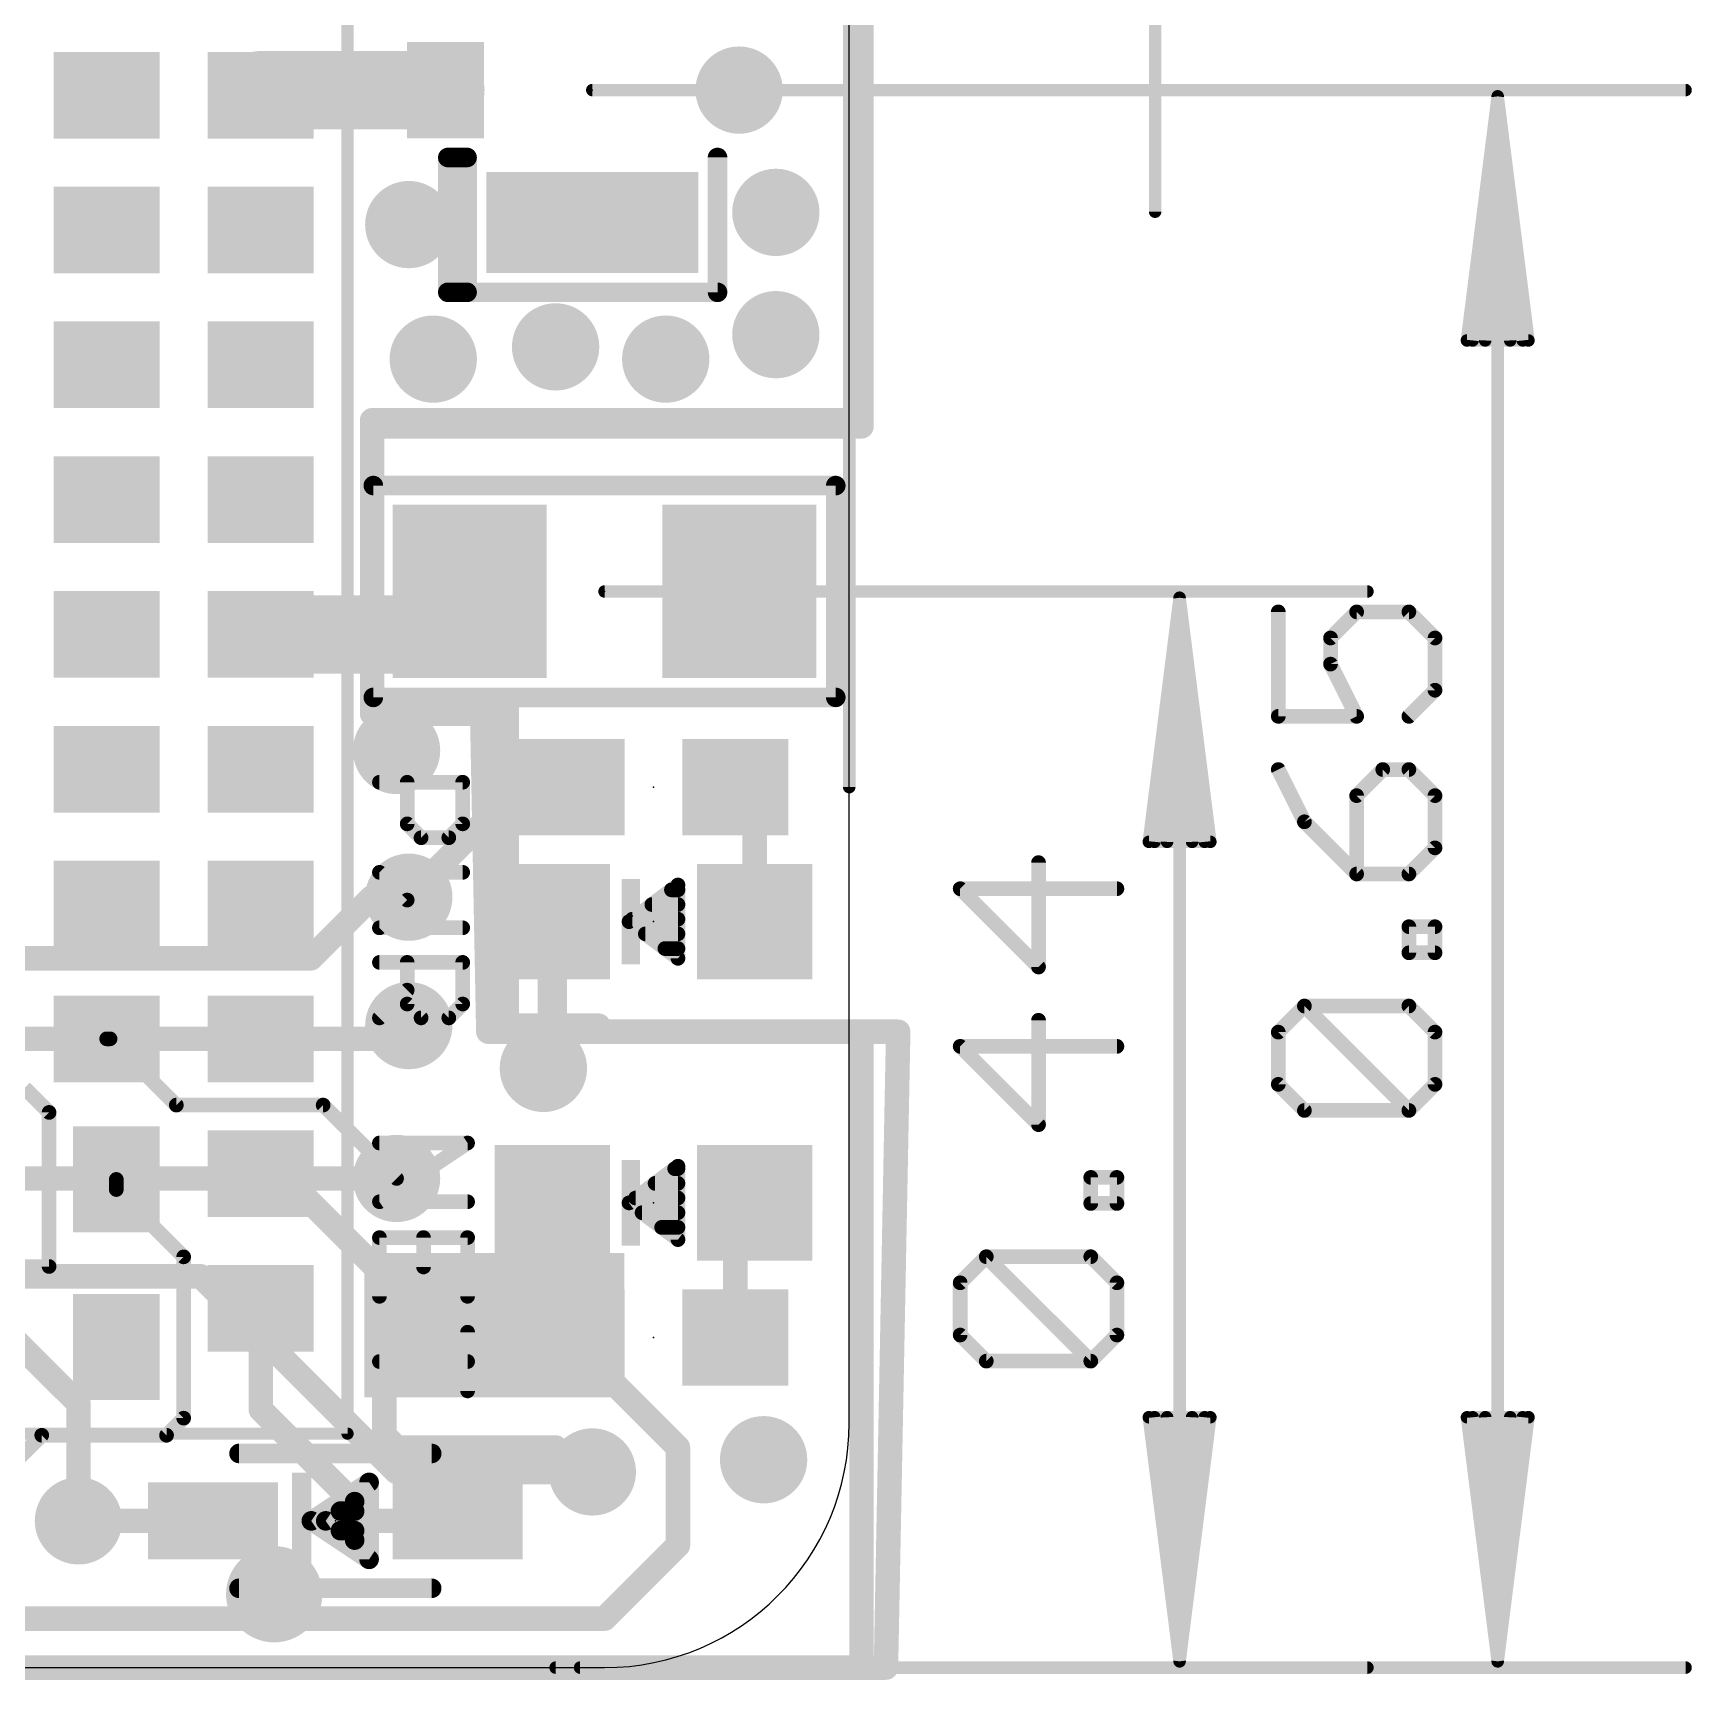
# Model space of a CAD drawing. Extents: x -11.5 to 69.1, y -5.3 to 31.9.
# Drawn here: x 51.85 to 69.07, y -0.13 to 16.97 of the extents above; entities that cross this region are included whole.
import ezdxf

# ---------------------------------------------------------------- set-up
doc = ezdxf.new("R2010")
doc.units = 0
for name, color, linetype in [('1', 12, 'CONTINUOUS'), ('16', 132, 'CONTINUOUS'), ('18', 110, 'CONTINUOUS'), ('20', 53, 'CONTINUOUS'), ('21', 40, 'CONTINUOUS'), ('23', 40, 'CONTINUOUS'), ('47', 253, 'CONTINUOUS')]:
    doc.layers.add(name, color=color, linetype=linetype)

# ---------------------------------------------------------------- blocks, each defined once
blk = doc.blocks.new('RECT')
blk.add_solid([(-0.5, -0.5), (0.5, -0.5), (-0.5, 0.5), (0.5, 0.5)])
blk = doc.blocks.new('PIE')
at = {"const_width": 0.5}
blk.add_lwpolyline([(0, -0.25, 1), (0, 0.25, 1), (0, -0.25)], format="xyb", dxfattribs=at)
blk = doc.blocks.new('ROUNDV')
at = {"const_width": 0.5}
blk.add_lwpolyline([(0, -0.25, 1), (0, 0.25, 1), (0, -0.25)], format="xyb", dxfattribs=at)

msp = doc.modelspace()

# ---------------------------------------------------------------- linework, layer by layer
at = {"layer": '1'}
for points, const_width in [([(60.452, 12.954), (60.452, 22.86)], 0.254), ([(56.133, 16.383), (54.217, 16.383)], 0.8128), ([(54.217, 16.383), (54.217, 16.33)], 0.254), ([(55.372, 9.906), (55.372, 12.954)], 0.254), ([(55.372, 12.954), (60.452, 12.954)], 0.254), ([(55.939, 10.73), (56.385, 11.176)], 0.8128), ([(54.217, 10.73), (55.939, 10.73)], 0.8128), ([(56.515, 9.906), (55.372, 9.906)], 0.254), ([(56.5785, 6.604), (56.515, 9.906)], 0.254), ([(56.896, 9.144), (55.753, 8.001)], 0.254), ([(57.443, 9.144), (56.896, 9.144)], 0.254), ([(59.143, 9.144), (59.343, 9.144)], 0.254), ([(59.343, 9.144), (59.343, 7.747)], 0.254), ([(57.243, 6.35), (57.243, 7.747)], 0.3048), ([(55.753, 6.6675), (55.6155, 6.53)], 0.254), ([(60.452, 6.604), (56.5785, 6.604)], 0.254), ([(60.452, 0), (60.452, 6.604)], 0.254), ([(52.617, 6.53), (52.652, 6.53)], 0.1524), ([(52.652, 6.53), (53.34, 5.842)], 0.1524), ([(55.6155, 6.53), (54.217, 6.53)], 0.254), ([(51.7652, 6.0198), (52.0192, 5.7658)], 0.1524), ([(53.34, 5.842), (54.864, 5.842)], 0.1524), ([(54.864, 5.842), (55.626, 5.08)], 0.1524), ([(52.0192, 5.7658), (52.0192, 4.1656)], 0.1524), ([(54.217, 5.13), (54.433, 5.13)], 0.254), ([(54.433, 5.13), (55.499, 4.064)], 0.254), ([(52.717, 4.965), (52.717, 5.07)], 0.1524), ([(52.717, 4.965), (53.4162, 4.2658)], 0.1524), ([(59.343, 4.826), (59.143, 4.626)], 0.254), ([(59.143, 4.626), (59.143, 3.429)], 0.254), ([(53.4162, 4.2658), (53.4162, 2.5908)], 0.1524), ([(52.0192, 4.1656), (50.7746, 4.1656)], 0.1524), ([(55.499, 4.064), (55.499, 2.413)], 0.254), ([(54.217, 3.73), (54.217, 2.679)], 0.254), ([(57.443, 3.722), (57.443, 3.429)], 0.254), ([(57.443, 3.39), (57.443, 3.429)], 0.254), ([(58.547, 2.286), (57.443, 3.39)], 0.254), ([(54.217, 2.679), (55.372, 1.524)], 0.254), ([(53.4162, 2.5908), (53.2384, 2.413)], 0.1524), ([(51.181, 1.651), (51.943, 2.413)], 0.1524), ([(53.2384, 2.413), (51.943, 2.413)], 0.1524), ([(55.499, 2.413), (55.626, 2.286)], 0.254), ([(55.626, 2.286), (57.277, 2.286)], 0.254), ([(57.277, 2.286), (57.531, 2.032)], 0.254), ([(58.547, 1.27), (58.547, 2.286)], 0.254), ([(57.531, 2.032), (57.658, 2.032)], 0.254), ([(53.721, 1.524), (52.324, 1.524)], 0.254), ([(55.372, 1.524), (56.261, 1.524)], 0.254), ([(57.785, 0.508), (58.547, 1.27)], 0.254), ([(48.641, 0.508), (57.785, 0.508)], 0.254), ([(0, 0), (60.452, 0)], 0.254)]:
    msp.add_lwpolyline(points, dxfattribs=dict(at, const_width=const_width))
for points, const_width in [([(54.217, 16.5862, 1), (54.217, 16.1798)], 0.4064), ([(56.133, 16.1798, 1), (56.133, 16.5862)], 0.4064), ([(54.2805, 16.383, 1), (54.1535, 16.383)], 0.127), ([(54.1535, 16.33, 1), (54.2805, 16.33)], 0.127), ([(55.4355, 12.954, 1), (55.3085, 12.954)], 0.127), ([(55.372, 13.0175, 1), (55.372, 12.8905)], 0.127), ([(60.3885, 12.954, 1), (60.5155, 12.954)], 0.127), ([(60.452, 12.8905, 1), (60.452, 13.0175)], 0.127), ([(56.5287, 11.0323, 1), (56.2413, 11.3197)], 0.4064), ([(54.217, 10.9332, 1), (54.217, 10.5268)], 0.4064), ([(55.7953, 10.8737, 1), (56.0827, 10.5863)], 0.4064), ([(55.939, 10.5268, 1), (55.939, 10.9332)], 0.4064), ([(55.372, 9.9695, 1), (55.372, 9.8425)], 0.127), ([(56.5785, 9.9072, 1), (56.4515, 9.9048)], 0.127), ([(56.515, 9.8425, 1), (56.515, 9.9695)], 0.127), ([(55.3085, 9.906, 1), (55.4355, 9.906)], 0.127), ([(56.896, 9.2075, 1), (56.896, 9.0805)], 0.127), ([(56.9409, 9.0991, 1), (56.8511, 9.1889)], 0.127), ([(57.443, 9.0805, 1), (57.443, 9.2075)], 0.127), ([(59.143, 9.2075, 1), (59.143, 9.0805)], 0.127), ([(59.4065, 9.144, 1), (59.2795, 9.144)], 0.127), ([(59.343, 9.0805, 1), (59.343, 9.2075)], 0.127), ([(55.7081, 8.0459, 1), (55.7979, 7.9561)], 0.127), ([(57.3192, 7.747, 1), (57.1668, 7.747)], 0.1524), ([(59.2795, 7.747, 1), (59.4065, 7.747)], 0.127), ([(55.7979, 6.6226, 1), (55.7081, 6.7124)], 0.127), ([(56.5785, 6.6675, 1), (56.5785, 6.5405)], 0.127), ([(60.5155, 6.604, 1), (60.3885, 6.604)], 0.127), ([(60.452, 6.5405, 1), (60.452, 6.6675)], 0.127), ([(52.617, 6.5681, 1), (52.617, 6.4919)], 0.0762), ([(52.6789, 6.5569, 1), (52.6251, 6.5031)], 0.0762), ([(52.652, 6.4919, 1), (52.652, 6.5681)], 0.0762), ([(54.217, 6.5935, 1), (54.217, 6.4665)], 0.127), ([(55.5706, 6.5749, 1), (55.6604, 6.4851)], 0.127), ([(55.6155, 6.4665, 1), (55.6155, 6.5935)], 0.127), ([(56.515, 6.6028, 1), (56.642, 6.6052)], 0.127), ([(57.1668, 6.35, 1), (57.3192, 6.35)], 0.1524), ([(53.34, 5.8801, 1), (53.34, 5.8039)], 0.0762), ([(53.3131, 5.8151, 1), (53.3669, 5.8689)], 0.0762), ([(54.8909, 5.8689, 1), (54.8371, 5.8151)], 0.0762), ([(54.864, 5.8039, 1), (54.864, 5.8801)], 0.0762), ([(52.0573, 5.7658, 1), (51.9811, 5.7658)], 0.0762), ([(51.9923, 5.7389, 1), (52.0461, 5.7927)], 0.0762), ([(54.217, 5.1935, 1), (54.217, 5.0665)], 0.127), ([(54.4779, 5.1749, 1), (54.3881, 5.0851)], 0.127), ([(54.433, 5.0665, 1), (54.433, 5.1935)], 0.127), ([(52.7551, 5.07, 1), (52.6789, 5.07)], 0.0762), ([(52.6789, 4.965, 1), (52.7551, 4.965)], 0.0762), ([(52.7439, 4.9919, 1), (52.6901, 4.9381)], 0.0762), ([(55.5991, 5.0531, 1), (55.6529, 5.1069)], 0.0762), ([(59.3879, 4.7811, 1), (59.2981, 4.8709)], 0.127), ([(59.2065, 4.626, 1), (59.0795, 4.626)], 0.127), ([(59.0981, 4.6709, 1), (59.1879, 4.5811)], 0.127), ([(53.4543, 4.2658, 1), (53.3781, 4.2658)], 0.0762), ([(53.3893, 4.2389, 1), (53.4431, 4.2927)], 0.0762), ([(51.9811, 4.1656, 1), (52.0573, 4.1656)], 0.0762), ([(52.0192, 4.1275, 1), (52.0192, 4.2037)], 0.0762), ([(55.5625, 4.064, 1), (55.4355, 4.064)], 0.127), ([(55.4541, 4.0191, 1), (55.5439, 4.1089)], 0.127), ([(54.2805, 3.73, 1), (54.1535, 3.73)], 0.127), ([(57.5065, 3.722, 1), (57.3795, 3.722)], 0.127), ([(57.5065, 3.429, 1), (57.3795, 3.429)], 0.127), ([(57.4879, 3.4349, 1), (57.3981, 3.3451)], 0.127), ([(57.3795, 3.429, 1), (57.5065, 3.429)], 0.127), ([(57.3795, 3.39, 1), (57.5065, 3.39)], 0.127), ([(59.0795, 3.429, 1), (59.2065, 3.429)], 0.127), ([(54.2619, 2.7239, 1), (54.1721, 2.6341)], 0.127), ([(53.3781, 2.5908, 1), (53.4543, 2.5908)], 0.0762), ([(53.4431, 2.5639, 1), (53.3893, 2.6177)], 0.0762), ([(54.1535, 2.679, 1), (54.2805, 2.679)], 0.127), ([(51.943, 2.4511, 1), (51.943, 2.3749)], 0.0762), ([(51.9699, 2.3861, 1), (51.9161, 2.4399)], 0.0762), ([(53.2115, 2.4399, 1), (53.2653, 2.3861)], 0.0762), ([(53.2384, 2.3749, 1), (53.2384, 2.4511)], 0.0762), ([(55.5439, 2.4579, 1), (55.4541, 2.3681)], 0.127), ([(55.4355, 2.413, 1), (55.5625, 2.413)], 0.127), ([(55.626, 2.3495, 1), (55.626, 2.2225)], 0.127), ([(57.3219, 2.3309, 1), (57.2321, 2.2411)], 0.127), ([(57.277, 2.2225, 1), (57.277, 2.3495)], 0.127), ([(58.6105, 2.286, 1), (58.4835, 2.286)], 0.127), ([(55.5811, 2.2411, 1), (55.6709, 2.3309)], 0.127), ([(58.5021, 2.2411, 1), (58.5919, 2.3309)], 0.127), ([(57.531, 2.0955, 1), (57.531, 1.9685)], 0.127), ([(57.4861, 1.9871, 1), (57.5759, 2.0769)], 0.127), ([(57.658, 1.9685, 1), (57.658, 2.0955)], 0.127), ([(52.324, 1.5875, 1), (52.324, 1.4605)], 0.127), ([(53.721, 1.4605, 1), (53.721, 1.5875)], 0.127), ([(55.372, 1.5875, 1), (55.372, 1.4605)], 0.127), ([(55.3271, 1.4791, 1), (55.4169, 1.5689)], 0.127), ([(56.261, 1.4605, 1), (56.261, 1.5875)], 0.127), ([(58.5919, 1.2251, 1), (58.5021, 1.3149)], 0.127), ([(58.4835, 1.27, 1), (58.6105, 1.27)], 0.127), ([(57.7401, 0.5529, 1), (57.8299, 0.4631)], 0.127), ([(57.785, 0.4445, 1), (57.785, 0.5715)], 0.127), ([(60.3885, 0, 1), (60.5155, 0)], 0.127), ([(60.452, -0.0635, 1), (60.452, 0.0635)], 0.127)]:
    msp.add_lwpolyline(points, format="xyb", dxfattribs=dict(at, const_width=const_width))
at = {"layer": '16', "const_width": 0.254}
for points in [[(60.452, 12.8905), (60.452, 22.86)], [(55.372, 9.9695), (55.372, 12.8905)], [(55.372, 12.8905), (60.452, 12.8905)], [(56.769, 9.9695), (55.372, 9.9695)], [(56.769, 6.6675), (56.769, 9.9695)], [(54.737, 7.366), (55.372, 8.001)], [(55.372, 8.001), (55.753, 8.001)], [(55.753, 8.128), (55.753, 8.001)], [(51.689, 7.366), (54.737, 7.366)], [(55.6155, 6.53), (55.753, 6.6675)], [(57.7215, 6.6675), (56.769, 6.6675)], [(57.7215, 6.604), (57.7215, 6.6675)], [(60.833, 6.604), (57.7215, 6.604)], [(60.706, 0), (60.833, 6.604)], [(51.382, 6.53), (55.6155, 6.53)], [(42.926, 5.08), (55.626, 5.08)], [(53.594, 4.064), (42.291, 4.064)], [(55.626, 2.032), (53.594, 4.064)], [(51.562, 3.5052), (52.324, 2.7432)], [(52.324, 2.7432), (52.324, 1.524)], [(55.626, 2.032), (57.658, 2.032)], [(0, 0), (60.706, 0)]]:
    msp.add_lwpolyline(points, dxfattribs=at)
at = {"layer": '16', "const_width": 0.127}
for points in [[(55.4355, 12.8905, 1), (55.3085, 12.8905)], [(55.372, 12.954, 1), (55.372, 12.827)], [(60.3885, 12.8905, 1), (60.5155, 12.8905)], [(60.452, 12.827, 1), (60.452, 12.954)], [(55.372, 10.033, 1), (55.372, 9.906)], [(55.3085, 9.9695, 1), (55.4355, 9.9695)], [(56.8325, 9.9695, 1), (56.7055, 9.9695)], [(56.769, 9.906, 1), (56.769, 10.033)], [(55.372, 8.0645, 1), (55.372, 7.9375)], [(55.4169, 7.9561, 1), (55.3271, 8.0459)], [(55.8165, 8.128, 1), (55.6895, 8.128)], [(55.753, 7.9375, 1), (55.753, 8.0645)], [(55.6895, 8.001, 1), (55.8165, 8.001)], [(54.6921, 7.4109, 1), (54.7819, 7.3211)], [(54.737, 7.3025, 1), (54.737, 7.4295)], [(55.7979, 6.6226, 1), (55.7081, 6.7124)], [(56.769, 6.731, 1), (56.769, 6.604)], [(56.7055, 6.6675, 1), (56.8325, 6.6675)], [(57.785, 6.6675, 1), (57.658, 6.6675)], [(57.7215, 6.6675, 1), (57.7215, 6.5405)], [(57.7215, 6.604, 1), (57.7215, 6.731)], [(60.8965, 6.6028, 1), (60.7695, 6.6052)], [(60.833, 6.5405, 1), (60.833, 6.6675)], [(55.5706, 6.5749, 1), (55.6604, 6.4851)], [(55.6155, 6.4665, 1), (55.6155, 6.5935)], [(57.658, 6.604, 1), (57.785, 6.604)], [(55.626, 5.0165, 1), (55.626, 5.1435)], [(53.6389, 4.1089, 1), (53.5491, 4.0191)], [(53.594, 4.0005, 1), (53.594, 4.1275)], [(52.3875, 2.7432, 1), (52.2605, 2.7432)], [(52.2791, 2.6983, 1), (52.3689, 2.7881)], [(55.626, 2.0955, 1), (55.626, 1.9685)], [(55.5811, 1.9871, 1), (55.6709, 2.0769)], [(57.658, 1.9685, 1), (57.658, 2.0955)], [(52.2605, 1.524, 1), (52.3875, 1.524)], [(60.6425, 0.0012, 1), (60.7695, -0.0012)], [(60.706, -0.0635, 1), (60.706, 0.0635)]]:
    msp.add_lwpolyline(points, format="xyb", dxfattribs=at)
at = {"layer": '20'}
for p, q in [((60.325, 2.54), (60.325, 20.32)), ((2.54, 0), (57.785, 0))]:
    msp.add_line(p, q, dxfattribs=at)
msp.add_arc((57.785, 2.54), 2.54, 270, 0, dxfattribs=at)
at = {"layer": '21'}
for points, const_width in [([(55.117, 20.43), (55.117, 2.43)], 0.127), ([(56.158, 15.683), (56.158, 14.283)], 0.2032), ([(56.158, 15.683), (56.358, 15.683)], 0.2032), ([(56.258, 15.683), (56.258, 14.383)], 0.2032), ([(56.358, 15.683), (56.358, 14.283)], 0.2032), ([(58.958, 15.683), (58.958, 14.283)], 0.2032), ([(56.158, 14.283), (56.358, 14.283)], 0.2032), ([(56.358, 14.283), (58.958, 14.283)], 0.2032), ([(55.385, 12.276), (60.185, 12.276)], 0.2032), ([(55.385, 10.076), (55.385, 12.276)], 0.2032), ([(60.185, 12.276), (60.185, 10.076)], 0.2032), ([(60.185, 10.076), (55.385, 10.076)], 0.2032), ([(55.4482, 9.1948), (56.3125, 9.1948)], 0.1524), ([(55.7363, 8.7626), (55.7363, 9.1948)], 0.1524), ([(56.3125, 9.1948), (56.3125, 8.7626)], 0.1524), ([(55.8804, 8.6186), (55.7363, 8.7626)], 0.1524), ([(56.3125, 8.7626), (56.1685, 8.6186)], 0.1524), ([(56.1685, 8.6186), (55.8804, 8.6186)], 0.1524), ([(56.3125, 8.2593), (55.4482, 8.2593)], 0.1524), ([(55.4482, 8.2593), (55.7363, 7.9712)], 0.1524), ([(58.547, 8.128), (58.039, 7.747)], 0.1524), ([(58.4793, 8.0772), (58.547, 8.0772)], 0.1524), ([(58.547, 7.366), (58.547, 8.128)], 0.1524), ([(55.7363, 7.9712), (55.4482, 7.6831)], 0.1524), ([(58.2761, 7.9248), (58.547, 7.9248)], 0.1524), ([(55.4482, 7.6831), (56.3125, 7.6831)], 0.1524), ([(58.039, 7.747), (58.547, 7.366)], 0.1524), ([(58.0729, 7.7724), (58.547, 7.7724)], 0.1524), ([(58.2083, 7.62), (58.547, 7.62)], 0.1524), ([(58.4115, 7.4676), (58.547, 7.4676)], 0.1524), ([(55.4482, 7.3238), (56.3125, 7.3238)], 0.1524), ([(55.7363, 6.8916), (55.7363, 7.3238)], 0.1524), ([(56.3125, 7.3238), (56.3125, 6.8916)], 0.1524), ([(55.7363, 7.0357), (55.4482, 6.7475)], 0.1524), ([(55.8804, 6.7475), (55.7363, 6.8916)], 0.1524), ([(56.3125, 6.8916), (56.1685, 6.7475)], 0.1524), ([(56.1685, 6.7475), (55.8804, 6.7475)], 0.1524), ([(55.4482, 5.4483), (56.3634, 5.4483)], 0.1524), ([(56.3634, 5.4483), (55.4482, 4.8382)], 0.1524), ([(58.547, 5.207), (58.039, 4.826)], 0.1524), ([(58.5131, 5.1816), (58.547, 5.1816)], 0.1524), ([(58.547, 4.445), (58.547, 5.207)], 0.1524), ([(58.3099, 5.0292), (58.547, 5.0292)], 0.1524), ([(55.4482, 4.8382), (56.3634, 4.8382)], 0.1524), ([(58.039, 4.826), (58.547, 4.445)], 0.1524), ([(58.1067, 4.8768), (58.547, 4.8768)], 0.1524), ([(58.1745, 4.7244), (58.547, 4.7244)], 0.1524), ([(56.3634, 4.466), (55.4482, 4.466)], 0.1524), ([(55.4482, 4.466), (55.4482, 3.8559)], 0.1524), ([(55.9058, 4.466), (55.9058, 4.1609)], 0.1524), ([(56.3634, 3.8559), (56.3634, 4.466)], 0.1524), ([(58.3777, 4.572), (58.547, 4.572)], 0.1524), ([(56.3634, 3.4837), (56.3634, 2.8736)], 0.1524), ([(55.4482, 3.1787), (56.3634, 3.1787)], 0.1524), ([(55.117, 2.43), (39.117, 2.43)], 0.127), ([(53.991, 2.224), (55.991, 2.224)], 0.2032), ([(54.741, 1.524), (55.341, 1.924)], 0.2032), ([(55.341, 1.924), (55.341, 1.124)], 0.2032), ([(54.891, 1.524), (55.191, 1.724)], 0.2032), ([(55.0434, 1.6256), (55.191, 1.6256)], 0.2032), ([(55.191, 1.724), (55.191, 1.324)], 0.2032), ([(55.341, 1.124), (54.741, 1.524)], 0.2032), ([(55.191, 1.324), (54.891, 1.524)], 0.2032), ([(55.0434, 1.4224), (55.191, 1.4224)], 0.2032), ([(55.991, 0.824), (53.991, 0.824)], 0.2032)]:
    msp.add_lwpolyline(points, dxfattribs=dict(at, const_width=const_width))
for points, const_width in [([(56.2088, 15.683, 1), (56.1072, 15.683)], 0.1016), ([(56.158, 15.7338, 1), (56.158, 15.6322)], 0.1016), ([(56.3088, 15.683, 1), (56.2072, 15.683)], 0.1016), ([(56.4088, 15.683, 1), (56.3072, 15.683)], 0.1016), ([(56.358, 15.6322, 1), (56.358, 15.7338)], 0.1016), ([(59.0088, 15.683, 1), (58.9072, 15.683)], 0.1016), ([(56.158, 14.3338, 1), (56.158, 14.2322)], 0.1016), ([(56.1072, 14.283, 1), (56.2088, 14.283)], 0.1016), ([(56.2072, 14.383, 1), (56.3088, 14.383)], 0.1016), ([(56.358, 14.3338, 1), (56.358, 14.2322)], 0.1016), ([(56.3072, 14.283, 1), (56.4088, 14.283)], 0.1016), ([(56.358, 14.2322, 1), (56.358, 14.3338)], 0.1016), ([(58.9072, 14.283, 1), (59.0088, 14.283)], 0.1016), ([(58.958, 14.2322, 1), (58.958, 14.3338)], 0.1016), ([(55.385, 12.3268, 1), (55.385, 12.2252)], 0.1016), ([(55.4358, 12.276, 1), (55.3342, 12.276)], 0.1016), ([(60.2358, 12.276, 1), (60.1342, 12.276)], 0.1016), ([(60.185, 12.2252, 1), (60.185, 12.3268)], 0.1016), ([(55.385, 10.1268, 1), (55.385, 10.0252)], 0.1016), ([(60.185, 10.0252, 1), (60.185, 10.1268)], 0.1016), ([(55.3342, 10.076, 1), (55.4358, 10.076)], 0.1016), ([(60.1342, 10.076, 1), (60.2358, 10.076)], 0.1016), ([(55.4482, 9.2329, 1), (55.4482, 9.1567)], 0.0762), ([(55.7744, 9.1948, 1), (55.6982, 9.1948)], 0.0762), ([(56.3506, 9.1948, 1), (56.2744, 9.1948)], 0.0762), ([(56.3125, 9.1567, 1), (56.3125, 9.2329)], 0.0762), ([(55.7633, 8.7896, 1), (55.7094, 8.7357)], 0.0762), ([(55.6982, 8.7626, 1), (55.7744, 8.7626)], 0.0762), ([(56.2744, 8.7626, 1), (56.3506, 8.7626)], 0.0762), ([(56.3395, 8.7357, 1), (56.2856, 8.7896)], 0.0762), ([(55.8804, 8.6567, 1), (55.8804, 8.5805)], 0.0762), ([(55.8534, 8.5916, 1), (55.9073, 8.6455)], 0.0762), ([(56.1415, 8.6455, 1), (56.1954, 8.5916)], 0.0762), ([(56.1685, 8.5805, 1), (56.1685, 8.6567)], 0.0762), ([(55.4482, 8.2974, 1), (55.4482, 8.2212)], 0.0762), ([(55.4751, 8.2862, 1), (55.4213, 8.2323)], 0.0762), ([(56.3125, 8.2212, 1), (56.3125, 8.2974)], 0.0762), ([(58.4793, 8.1153, 1), (58.4793, 8.0391)], 0.0762), ([(58.5851, 8.128, 1), (58.5089, 8.128)], 0.0762), ([(58.5699, 8.0975, 1), (58.5241, 8.1585)], 0.0762), ([(58.547, 8.0391, 1), (58.547, 8.1153)], 0.0762), ([(55.7633, 7.9442, 1), (55.7094, 7.9981)], 0.0762), ([(55.7094, 7.9442, 1), (55.7633, 7.9981)], 0.0762), ([(58.2761, 7.9629, 1), (58.2761, 7.8867)], 0.0762), ([(58.547, 7.8867, 1), (58.547, 7.9629)], 0.0762), ([(55.4482, 7.7212, 1), (55.4482, 7.645)], 0.0762), ([(55.4213, 7.71, 1), (55.4751, 7.6561)], 0.0762), ([(56.3125, 7.645, 1), (56.3125, 7.7212)], 0.0762), ([(58.0619, 7.7775, 1), (58.0161, 7.7165)], 0.0762), ([(58.0161, 7.7775, 1), (58.0619, 7.7165)], 0.0762), ([(58.0729, 7.8105, 1), (58.0729, 7.7343)], 0.0762), ([(58.547, 7.7343, 1), (58.547, 7.8105)], 0.0762), ([(58.2083, 7.6581, 1), (58.2083, 7.5819)], 0.0762), ([(58.547, 7.5819, 1), (58.547, 7.6581)], 0.0762), ([(58.4115, 7.5057, 1), (58.4115, 7.4295)], 0.0762), ([(58.5089, 7.366, 1), (58.5851, 7.366)], 0.0762), ([(58.5241, 7.3355, 1), (58.5699, 7.3965)], 0.0762), ([(58.547, 7.4295, 1), (58.547, 7.5057)], 0.0762), ([(55.4482, 7.3619, 1), (55.4482, 7.2857)], 0.0762), ([(55.7744, 7.3238, 1), (55.6982, 7.3238)], 0.0762), ([(56.3506, 7.3238, 1), (56.2744, 7.3238)], 0.0762), ([(56.3125, 7.2857, 1), (56.3125, 7.3619)], 0.0762), ([(55.7633, 7.0087, 1), (55.7094, 7.0626)], 0.0762), ([(55.6982, 6.8916, 1), (55.7744, 6.8916)], 0.0762), ([(55.7633, 6.9185, 1), (55.7094, 6.8647)], 0.0762), ([(56.2744, 6.8916, 1), (56.3506, 6.8916)], 0.0762), ([(56.3395, 6.8647, 1), (56.2856, 6.9185)], 0.0762), ([(55.4213, 6.7745, 1), (55.4751, 6.7206)], 0.0762), ([(55.8804, 6.7856, 1), (55.8804, 6.7094)], 0.0762), ([(55.8534, 6.7206, 1), (55.9073, 6.7745)], 0.0762), ([(56.1415, 6.7745, 1), (56.1954, 6.7206)], 0.0762), ([(56.1685, 6.7094, 1), (56.1685, 6.7856)], 0.0762), ([(55.4482, 5.4864, 1), (55.4482, 5.4102)], 0.0762), ([(56.3845, 5.4166, 1), (56.3422, 5.48)], 0.0762), ([(56.3634, 5.4102, 1), (56.3634, 5.4864)], 0.0762), ([(58.5131, 5.2197, 1), (58.5131, 5.1435)], 0.0762), ([(58.5851, 5.207, 1), (58.5089, 5.207)], 0.0762), ([(58.5699, 5.1765, 1), (58.5241, 5.2375)], 0.0762), ([(58.547, 5.1435, 1), (58.547, 5.2197)], 0.0762), ([(58.3099, 5.0673, 1), (58.3099, 4.9911)], 0.0762), ([(58.547, 4.9911, 1), (58.547, 5.0673)], 0.0762), ([(55.4482, 4.8763, 1), (55.4482, 4.8001)], 0.0762), ([(55.4271, 4.8699, 1), (55.4693, 4.8065)], 0.0762), ([(56.3634, 4.8001, 1), (56.3634, 4.8763)], 0.0762), ([(58.0619, 4.8565, 1), (58.0161, 4.7955)], 0.0762), ([(58.0161, 4.8565, 1), (58.0619, 4.7955)], 0.0762), ([(58.1067, 4.9149, 1), (58.1067, 4.8387)], 0.0762), ([(58.547, 4.8387, 1), (58.547, 4.9149)], 0.0762), ([(58.1745, 4.7625, 1), (58.1745, 4.6863)], 0.0762), ([(58.547, 4.6863, 1), (58.547, 4.7625)], 0.0762), ([(55.4482, 4.5041, 1), (55.4482, 4.4279)], 0.0762), ([(55.4863, 4.466, 1), (55.4101, 4.466)], 0.0762), ([(55.9439, 4.466, 1), (55.8677, 4.466)], 0.0762), ([(56.4015, 4.466, 1), (56.3253, 4.466)], 0.0762), ([(56.3634, 4.4279, 1), (56.3634, 4.5041)], 0.0762), ([(58.3777, 4.6101, 1), (58.3777, 4.5339)], 0.0762), ([(58.5089, 4.445, 1), (58.5851, 4.445)], 0.0762), ([(58.5241, 4.4145, 1), (58.5699, 4.4755)], 0.0762), ([(58.547, 4.5339, 1), (58.547, 4.6101)], 0.0762), ([(55.8677, 4.1609, 1), (55.9439, 4.1609)], 0.0762), ([(55.4101, 3.8559, 1), (55.4863, 3.8559)], 0.0762), ([(56.3253, 3.8559, 1), (56.4015, 3.8559)], 0.0762), ([(56.4015, 3.4837, 1), (56.3253, 3.4837)], 0.0762), ([(55.4482, 3.2168, 1), (55.4482, 3.1406)], 0.0762), ([(56.3634, 3.1406, 1), (56.3634, 3.2168)], 0.0762), ([(56.3253, 2.8736, 1), (56.4015, 2.8736)], 0.0762), ([(55.0853, 2.43, 1), (55.1488, 2.43)], 0.0635), ([(55.117, 2.3982, 1), (55.117, 2.4618)], 0.0635), ([(53.991, 2.2748, 1), (53.991, 2.1732)], 0.1016), ([(55.991, 2.1732, 1), (55.991, 2.2748)], 0.1016), ([(55.3918, 1.924, 1), (55.2902, 1.924)], 0.1016), ([(55.3692, 1.8817, 1), (55.3128, 1.9663)], 0.1016), ([(55.0434, 1.6764, 1), (55.0434, 1.5748)], 0.1016), ([(55.2418, 1.724, 1), (55.1402, 1.724)], 0.1016), ([(55.2192, 1.6817, 1), (55.1628, 1.7663)], 0.1016), ([(55.191, 1.5748, 1), (55.191, 1.6764)], 0.1016), ([(54.7692, 1.5663, 1), (54.7128, 1.4817)], 0.1016), ([(54.7128, 1.5663, 1), (54.7692, 1.4817)], 0.1016), ([(54.9192, 1.5663, 1), (54.8628, 1.4817)], 0.1016), ([(54.8628, 1.5663, 1), (54.9192, 1.4817)], 0.1016), ([(55.0434, 1.4732, 1), (55.0434, 1.3716)], 0.1016), ([(55.1628, 1.2817, 1), (55.2192, 1.3663)], 0.1016), ([(55.191, 1.3716, 1), (55.191, 1.4732)], 0.1016), ([(55.1402, 1.324, 1), (55.2418, 1.324)], 0.1016), ([(55.3128, 1.0817, 1), (55.3692, 1.1663)], 0.1016), ([(55.2902, 1.124, 1), (55.3918, 1.124)], 0.1016), ([(53.991, 0.8748, 1), (53.991, 0.7732)], 0.1016), ([(55.991, 0.7732, 1), (55.991, 0.8748)], 0.1016)]:
    msp.add_lwpolyline(points, format="xyb", dxfattribs=dict(at, const_width=const_width))
at = {"layer": '23'}
for p in [(57.658, 16.383), (57.785, 11.176), (58.293, 9.144), (58.293, 7.747), (58.293, 4.826), (58.293, 3.429), (54.991, 1.524)]:
    msp.add_point(p, dxfattribs=at)
at = {"layer": '47'}
for points, const_width in [([(60.325, 9.144), (60.325, 28.874)], 0.13), ([(63.5, 20.255), (63.5, 15.12)], 0.13), ([(57.658, 16.383), (69.006, 16.383)], 0.13), ([(67.056, 16.318), (66.7368, 13.783)], 0.13), ([(67.056, 16.318), (66.796, 13.783)], 0.13), ([(67.056, 16.318), (66.926, 13.783)], 0.13), ([(67.056, 0.065), (67.056, 16.318)], 0.13), ([(67.3752, 13.783), (67.056, 16.318)], 0.13), ([(67.186, 13.783), (67.056, 16.318)], 0.13), ([(67.316, 13.783), (67.056, 16.318)], 0.13), ([(66.7368, 13.783), (67.3752, 13.783)], 0.13), ([(57.785, 11.176), (65.704, 11.176)], 0.13), ([(63.754, 11.111), (63.4348, 8.576)], 0.13), ([(63.754, 11.111), (63.494, 8.576)], 0.13), ([(63.754, 11.111), (63.624, 8.576)], 0.13), ([(63.754, 0.065), (63.754, 11.111)], 0.13), ([(64.0732, 8.576), (63.754, 11.111)], 0.13), ([(63.884, 8.576), (63.754, 11.111)], 0.13), ([(64.014, 8.576), (63.754, 11.111)], 0.13), ([(64.7783, 10.9639), (64.7783, 9.8792)], 0.1524), ([(65.3206, 10.6927), (65.5918, 10.9639)], 0.1524), ([(65.5918, 10.9639), (66.1341, 10.9639)], 0.1524), ([(66.1341, 10.9639), (66.4053, 10.6927)], 0.1524), ([(65.3206, 10.4215), (65.3206, 10.6927)], 0.1524), ([(66.4053, 10.6927), (66.4053, 10.1504)], 0.1524), ([(65.5918, 9.8792), (65.3206, 10.4215)], 0.1524), ([(66.4053, 10.1504), (66.1341, 9.8792)], 0.1524), ([(64.7783, 9.8792), (65.5918, 9.8792)], 0.1524), ([(64.7783, 9.3267), (65.0495, 8.7844)], 0.1524), ([(65.863, 9.3267), (65.5918, 9.0555)], 0.1524), ([(66.1341, 9.3267), (65.863, 9.3267)], 0.1524), ([(66.4053, 9.0555), (66.1341, 9.3267)], 0.1524), ([(65.5918, 9.0555), (65.5918, 8.242)], 0.1524), ([(66.4053, 8.5132), (66.4053, 9.0555)], 0.1524), ([(65.0495, 8.7844), (65.5918, 8.242)], 0.1524), ([(63.4348, 8.576), (64.0732, 8.576)], 0.13), ([(62.2898, 7.2757), (62.2898, 8.3604)], 0.1524), ([(66.1341, 8.242), (66.4053, 8.5132)], 0.1524), ([(65.5918, 8.242), (66.1341, 8.242)], 0.1524), ([(63.1033, 8.0892), (61.4763, 8.0892)], 0.1524), ([(61.4763, 8.0892), (62.2898, 7.2757)], 0.1524), ([(66.1341, 7.4235), (66.1341, 7.6946)], 0.1524), ([(66.1341, 7.6946), (66.4053, 7.6946)], 0.1524), ([(66.4053, 7.6946), (66.4053, 7.4235)], 0.1524), ([(66.4053, 7.4235), (66.1341, 7.4235)], 0.1524), ([(64.7783, 6.5998), (65.0495, 6.871)], 0.1524), ([(65.0495, 6.871), (66.1341, 6.871)], 0.1524), ([(66.1341, 5.7863), (65.0495, 6.871)], 0.1524), ([(66.1341, 6.871), (66.4053, 6.5998)], 0.1524), ([(62.2898, 5.6385), (62.2898, 6.7232)], 0.1524), ([(64.7783, 6.0575), (64.7783, 6.5998)], 0.1524), ([(66.4053, 6.5998), (66.4053, 6.0575)], 0.1524), ([(63.1033, 6.452), (61.4763, 6.452)], 0.1524), ([(61.4763, 6.452), (62.2898, 5.6385)], 0.1524), ([(65.0495, 5.7863), (64.7783, 6.0575)], 0.1524), ([(66.4053, 6.0575), (66.1341, 5.7863)], 0.1524), ([(66.1341, 5.7863), (65.0495, 5.7863)], 0.1524), ([(62.8321, 4.82), (62.8321, 5.0911)], 0.1524), ([(62.8321, 5.0911), (63.1033, 5.0911)], 0.1524), ([(63.1033, 5.0911), (63.1033, 4.82)], 0.1524), ([(63.1033, 4.82), (62.8321, 4.82)], 0.1524), ([(61.4763, 3.9963), (61.7475, 4.2675)], 0.1524), ([(61.7475, 4.2675), (62.8321, 4.2675)], 0.1524), ([(62.8321, 3.1828), (61.7475, 4.2675)], 0.1524), ([(62.8321, 4.2675), (63.1033, 3.9963)], 0.1524), ([(61.4763, 3.454), (61.4763, 3.9963)], 0.1524), ([(63.1033, 3.9963), (63.1033, 3.454)], 0.1524), ([(61.7475, 3.1828), (61.4763, 3.454)], 0.1524), ([(63.1033, 3.454), (62.8321, 3.1828)], 0.1524), ([(62.8321, 3.1828), (61.7475, 3.1828)], 0.1524), ([(63.754, 0.065), (63.4348, 2.6)], 0.13), ([(63.4348, 2.6), (64.0732, 2.6)], 0.13), ([(63.754, 0.065), (63.494, 2.6)], 0.13), ([(63.754, 0.065), (63.624, 2.6)], 0.13), ([(64.0732, 2.6), (63.754, 0.065)], 0.13), ([(63.884, 2.6), (63.754, 0.065)], 0.13), ([(64.014, 2.6), (63.754, 0.065)], 0.13), ([(67.056, 0.065), (66.7368, 2.6)], 0.13), ([(66.7368, 2.6), (67.3752, 2.6)], 0.13), ([(67.056, 0.065), (66.796, 2.6)], 0.13), ([(67.056, 0.065), (66.926, 2.6)], 0.13), ([(67.3752, 2.6), (67.056, 0.065)], 0.13), ([(67.186, 2.6), (67.056, 0.065)], 0.13), ([(67.316, 2.6), (67.056, 0.065)], 0.13), ([(57.277, 0), (65.704, 0)], 0.13), ([(57.531, 0), (69.006, 0)], 0.13)]:
    msp.add_lwpolyline(points, dxfattribs=dict(at, const_width=const_width))
for points, const_width in [([(57.658, 16.4155, 1), (57.658, 16.3505)], 0.065), ([(67.0885, 16.318, 1), (67.0235, 16.318)], 0.065), ([(67.0882, 16.3221, 1), (67.0238, 16.3139)], 0.065), ([(67.0885, 16.3163, 1), (67.0235, 16.3197)], 0.065), ([(67.0885, 16.3197, 1), (67.0235, 16.3163)], 0.065), ([(67.0883, 16.3213, 1), (67.0237, 16.3147)], 0.065), ([(67.0883, 16.3147, 1), (67.0237, 16.3213)], 0.065), ([(67.0882, 16.3139, 1), (67.0238, 16.3221)], 0.065), ([(69.006, 16.3505, 1), (69.006, 16.4155)], 0.065), ([(63.4675, 15.12, 1), (63.5325, 15.12)], 0.065), ([(66.7045, 13.7871, 1), (66.769, 13.7789)], 0.065), ([(66.7368, 13.8155, 1), (66.7368, 13.7505)], 0.065), ([(66.7637, 13.7863, 1), (66.8283, 13.7797)], 0.065), ([(66.8935, 13.7847, 1), (66.9585, 13.7813)], 0.065), ([(67.1535, 13.7813, 1), (67.2185, 13.7847)], 0.065), ([(67.2837, 13.7797, 1), (67.3483, 13.7863)], 0.065), ([(67.343, 13.7789, 1), (67.4075, 13.7871)], 0.065), ([(67.3752, 13.7505, 1), (67.3752, 13.8155)], 0.065), ([(57.785, 11.2085, 1), (57.785, 11.1435)], 0.065), ([(65.704, 11.1435, 1), (65.704, 11.2085)], 0.065), ([(63.7865, 11.111, 1), (63.7215, 11.111)], 0.065), ([(63.7862, 11.1151, 1), (63.7218, 11.1069)], 0.065), ([(63.7865, 11.1093, 1), (63.7215, 11.1127)], 0.065), ([(63.7865, 11.1127, 1), (63.7215, 11.1093)], 0.065), ([(63.7863, 11.1143, 1), (63.7217, 11.1077)], 0.065), ([(63.7863, 11.1077, 1), (63.7217, 11.1143)], 0.065), ([(63.7862, 11.1069, 1), (63.7218, 11.1151)], 0.065), ([(64.8164, 10.9639, 1), (64.7402, 10.9639)], 0.0762), ([(65.5918, 11.002, 1), (65.5918, 10.9258)], 0.0762), ([(65.6187, 10.9369, 1), (65.5649, 10.9908)], 0.0762), ([(66.1611, 10.9908, 1), (66.1072, 10.9369)], 0.0762), ([(66.1341, 10.9258, 1), (66.1341, 11.002)], 0.0762), ([(65.3587, 10.6927, 1), (65.2825, 10.6927)], 0.0762), ([(65.2937, 10.7196, 1), (65.3476, 10.6658)], 0.0762), ([(66.4434, 10.6927, 1), (66.3672, 10.6927)], 0.0762), ([(66.3784, 10.6658, 1), (66.4322, 10.7196)], 0.0762), ([(65.2825, 10.4215, 1), (65.3587, 10.4215)], 0.0762), ([(65.3547, 10.4386, 1), (65.2866, 10.4045)], 0.0762), ([(66.3672, 10.1504, 1), (66.4434, 10.1504)], 0.0762), ([(66.4322, 10.1234, 1), (66.3784, 10.1773)], 0.0762), ([(64.7783, 9.9173, 1), (64.7783, 9.8411)], 0.0762), ([(64.7402, 9.8792, 1), (64.8164, 9.8792)], 0.0762), ([(65.5577, 9.8622, 1), (65.6259, 9.8962)], 0.0762), ([(65.5918, 9.8411, 1), (65.5918, 9.9173)], 0.0762), ([(66.1072, 9.9061, 1), (66.1611, 9.8523)], 0.0762), ([(64.8124, 9.3437, 1), (64.7442, 9.3097)], 0.0762), ([(65.863, 9.3648, 1), (65.863, 9.2886)], 0.0762), ([(65.8899, 9.2998, 1), (65.836, 9.3536)], 0.0762), ([(66.1611, 9.3536, 1), (66.1072, 9.2998)], 0.0762), ([(66.1341, 9.2886, 1), (66.1341, 9.3648)], 0.0762), ([(60.2925, 9.144, 1), (60.3575, 9.144)], 0.065), ([(65.6299, 9.0555, 1), (65.5537, 9.0555)], 0.0762), ([(66.4434, 9.0555, 1), (66.3672, 9.0555)], 0.0762), ([(65.5649, 9.0825, 1), (65.6187, 9.0286)], 0.0762), ([(66.3784, 9.0286, 1), (66.4322, 9.0825)], 0.0762), ([(65.0764, 8.8113, 1), (65.0225, 8.7574)], 0.0762), ([(65.0154, 8.7673, 1), (65.0836, 8.8014)], 0.0762), ([(63.4025, 8.5801, 1), (63.467, 8.5719)], 0.065), ([(63.4348, 8.6085, 1), (63.4348, 8.5435)], 0.065), ([(63.4617, 8.5793, 1), (63.5263, 8.5727)], 0.065), ([(63.5915, 8.5777, 1), (63.6565, 8.5743)], 0.065), ([(63.8515, 8.5743, 1), (63.9165, 8.5777)], 0.065), ([(63.9817, 8.5727, 1), (64.0463, 8.5793)], 0.065), ([(64.041, 8.5719, 1), (64.1055, 8.5801)], 0.065), ([(64.0732, 8.5435, 1), (64.0732, 8.6085)], 0.065), ([(62.3279, 8.3604, 1), (62.2517, 8.3604)], 0.0762), ([(66.3672, 8.5132, 1), (66.4434, 8.5132)], 0.0762), ([(66.4322, 8.4863, 1), (66.3784, 8.5401)], 0.0762), ([(65.5918, 8.2801, 1), (65.5918, 8.2039)], 0.0762), ([(65.5537, 8.242, 1), (65.6299, 8.242)], 0.0762), ([(65.5649, 8.2151, 1), (65.6187, 8.269)], 0.0762), ([(66.1072, 8.269, 1), (66.1611, 8.2151)], 0.0762), ([(66.1341, 8.2039, 1), (66.1341, 8.2801)], 0.0762), ([(61.4763, 8.1273, 1), (61.4763, 8.0511)], 0.0762), ([(61.5033, 8.1161, 1), (61.4494, 8.0623)], 0.0762), ([(63.1033, 8.0511, 1), (63.1033, 8.1273)], 0.0762), ([(66.1722, 7.6946, 1), (66.096, 7.6946)], 0.0762), ([(66.1341, 7.7327, 1), (66.1341, 7.6565)], 0.0762), ([(66.4434, 7.6946, 1), (66.3672, 7.6946)], 0.0762), ([(66.4053, 7.6565, 1), (66.4053, 7.7327)], 0.0762), ([(66.1341, 7.4616, 1), (66.1341, 7.3854)], 0.0762), ([(66.096, 7.4235, 1), (66.1722, 7.4235)], 0.0762), ([(66.3672, 7.4235, 1), (66.4434, 7.4235)], 0.0762), ([(66.4053, 7.3854, 1), (66.4053, 7.4616)], 0.0762), ([(62.2517, 7.2757, 1), (62.3279, 7.2757)], 0.0762), ([(62.2629, 7.2488, 1), (62.3167, 7.3026)], 0.0762), ([(65.0764, 6.8979, 1), (65.0225, 6.844)], 0.0762), ([(65.0495, 6.9091, 1), (65.0495, 6.8329)], 0.0762), ([(65.0764, 6.844, 1), (65.0225, 6.8979)], 0.0762), ([(66.1611, 6.8979, 1), (66.1072, 6.844)], 0.0762), ([(66.1341, 6.8329, 1), (66.1341, 6.9091)], 0.0762), ([(62.3279, 6.7232, 1), (62.2517, 6.7232)], 0.0762), ([(64.8164, 6.5998, 1), (64.7402, 6.5998)], 0.0762), ([(64.7514, 6.6267, 1), (64.8053, 6.5729)], 0.0762), ([(66.4434, 6.5998, 1), (66.3672, 6.5998)], 0.0762), ([(66.3784, 6.5729, 1), (66.4322, 6.6267)], 0.0762), ([(61.5033, 6.479, 1), (61.4494, 6.4251)], 0.0762), ([(61.4763, 6.4901, 1), (61.4763, 6.4139)], 0.0762), ([(63.1033, 6.4139, 1), (63.1033, 6.4901)], 0.0762), ([(64.8053, 6.0844, 1), (64.7514, 6.0305)], 0.0762), ([(64.7402, 6.0575, 1), (64.8164, 6.0575)], 0.0762), ([(66.3672, 6.0575, 1), (66.4434, 6.0575)], 0.0762), ([(66.4322, 6.0305, 1), (66.3784, 6.0844)], 0.0762), ([(65.0495, 5.8244, 1), (65.0495, 5.7482)], 0.0762), ([(66.1341, 5.7482, 1), (66.1341, 5.8244)], 0.0762), ([(62.2629, 5.6116, 1), (62.3167, 5.6655)], 0.0762), ([(65.0225, 5.7594, 1), (65.0764, 5.8133)], 0.0762), ([(66.1072, 5.8133, 1), (66.1611, 5.7594)], 0.0762), ([(66.1072, 5.7594, 1), (66.1611, 5.8133)], 0.0762), ([(62.2517, 5.6385, 1), (62.3279, 5.6385)], 0.0762), ([(62.8702, 5.0911, 1), (62.794, 5.0911)], 0.0762), ([(62.8321, 5.1292, 1), (62.8321, 5.053)], 0.0762), ([(63.1414, 5.0911, 1), (63.0652, 5.0911)], 0.0762), ([(63.1033, 5.053, 1), (63.1033, 5.1292)], 0.0762), ([(62.8321, 4.8581, 1), (62.8321, 4.7819)], 0.0762), ([(62.794, 4.82, 1), (62.8702, 4.82)], 0.0762), ([(63.0652, 4.82, 1), (63.1414, 4.82)], 0.0762), ([(63.1033, 4.7819, 1), (63.1033, 4.8581)], 0.0762), ([(61.7744, 4.2944, 1), (61.7205, 4.2405)], 0.0762), ([(61.7475, 4.3056, 1), (61.7475, 4.2294)], 0.0762), ([(61.7744, 4.2405, 1), (61.7205, 4.2944)], 0.0762), ([(62.8591, 4.2944, 1), (62.8052, 4.2405)], 0.0762), ([(62.8321, 4.2294, 1), (62.8321, 4.3056)], 0.0762), ([(61.5144, 3.9963, 1), (61.4382, 3.9963)], 0.0762), ([(61.4494, 4.0232, 1), (61.5033, 3.9694)], 0.0762), ([(63.1414, 3.9963, 1), (63.0652, 3.9963)], 0.0762), ([(63.0764, 3.9694, 1), (63.1302, 4.0232)], 0.0762), ([(61.5033, 3.4809, 1), (61.4494, 3.427)], 0.0762), ([(61.4382, 3.454, 1), (61.5144, 3.454)], 0.0762), ([(63.0652, 3.454, 1), (63.1414, 3.454)], 0.0762), ([(63.1302, 3.427, 1), (63.0764, 3.4809)], 0.0762), ([(61.7475, 3.2209, 1), (61.7475, 3.1447)], 0.0762), ([(61.7205, 3.1559, 1), (61.7744, 3.2098)], 0.0762), ([(62.8052, 3.2098, 1), (62.8591, 3.1559)], 0.0762), ([(62.8052, 3.1559, 1), (62.8591, 3.2098)], 0.0762), ([(62.8321, 3.1447, 1), (62.8321, 3.2209)], 0.0762), ([(63.467, 2.6041, 1), (63.4025, 2.5959)], 0.065), ([(63.4348, 2.6325, 1), (63.4348, 2.5675)], 0.065), ([(63.5263, 2.6033, 1), (63.4617, 2.5967)], 0.065), ([(63.6565, 2.6017, 1), (63.5915, 2.5983)], 0.065), ([(63.9165, 2.5983, 1), (63.8515, 2.6017)], 0.065), ([(64.0463, 2.5967, 1), (63.9817, 2.6033)], 0.065), ([(64.1055, 2.5959, 1), (64.041, 2.6041)], 0.065), ([(64.0732, 2.5675, 1), (64.0732, 2.6325)], 0.065), ([(66.769, 2.6041, 1), (66.7045, 2.5959)], 0.065), ([(66.7368, 2.6325, 1), (66.7368, 2.5675)], 0.065), ([(66.8283, 2.6033, 1), (66.7637, 2.5967)], 0.065), ([(66.9585, 2.6017, 1), (66.8935, 2.5983)], 0.065), ([(67.2185, 2.5983, 1), (67.1535, 2.6017)], 0.065), ([(67.3483, 2.5967, 1), (67.2837, 2.6033)], 0.065), ([(67.4075, 2.5959, 1), (67.343, 2.6041)], 0.065), ([(67.3752, 2.5675, 1), (67.3752, 2.6325)], 0.065), ([(57.277, 0.0325, 1), (57.277, -0.0325)], 0.065), ([(57.531, 0.0325, 1), (57.531, -0.0325)], 0.065), ([(63.7218, 0.0691, 1), (63.7862, 0.0609)], 0.065), ([(63.7217, 0.0683, 1), (63.7863, 0.0617)], 0.065), ([(63.7215, 0.0633, 1), (63.7865, 0.0667)], 0.065), ([(63.7215, 0.0667, 1), (63.7865, 0.0633)], 0.065), ([(63.7215, 0.065, 1), (63.7865, 0.065)], 0.065), ([(63.7217, 0.0617, 1), (63.7863, 0.0683)], 0.065), ([(63.7218, 0.0609, 1), (63.7862, 0.0691)], 0.065), ([(65.704, -0.0325, 1), (65.704, 0.0325)], 0.065), ([(67.0238, 0.0691, 1), (67.0882, 0.0609)], 0.065), ([(67.0237, 0.0683, 1), (67.0883, 0.0617)], 0.065), ([(67.0235, 0.0633, 1), (67.0885, 0.0667)], 0.065), ([(67.0235, 0.0667, 1), (67.0885, 0.0633)], 0.065), ([(67.0235, 0.065, 1), (67.0885, 0.065)], 0.065), ([(67.0237, 0.0617, 1), (67.0883, 0.0683)], 0.065), ([(67.0238, 0.0609, 1), (67.0882, 0.0691)], 0.065), ([(69.006, -0.0325, 1), (69.006, 0.0325)], 0.065)]:
    msp.add_lwpolyline(points, format="xyb", dxfattribs=dict(at, const_width=const_width))

# ---------------------------------------------------------------- block references
at = {"layer": '1', "rotation": 180}
for p, xscale in [((56.133, 16.383), 0.8), ((57.443, 9.144), 1.1), ((59.143, 9.144), 1.1), ((57.443, 3.429), 1.1), ((59.143, 3.429), 1.1)]:
    msp.add_blockref('RECT', p, dxfattribs=dict(at, xscale=xscale))
at = {"layer": '1'}
for p, xscale, yscale, rotation in [((52.617, 16.33), 0.9, 1.1, 90), ((54.217, 16.33), 0.9, 1.1, 90), ((57.658, 15.008), 2.2, 1.05, 180), ((52.617, 14.93), 0.9, 1.1, 90), ((54.217, 14.93), 0.9, 1.1, 90), ((52.617, 13.53), 0.9, 1.1, 90), ((54.217, 13.53), 0.9, 1.1, 90), ((52.617, 12.13), 0.9, 1.1, 90), ((54.217, 12.13), 0.9, 1.1, 90), ((52.617, 10.73), 0.9, 1.1, 90), ((54.217, 10.73), 0.9, 1.1, 90), ((52.617, 9.33), 0.9, 1.1, 90), ((54.217, 9.33), 0.9, 1.1, 90), ((52.617, 7.93), 0.9, 1.1, 90), ((54.217, 7.93), 0.9, 1.1, 90), ((57.243, 7.747), 1.2, 1.2, 90), ((59.343, 7.747), 1.2, 1.2, 90), ((52.617, 6.53), 0.9, 1.1, 90), ((54.217, 6.53), 0.9, 1.1, 90), ((54.217, 5.13), 0.9, 1.1, 90), ((57.243, 4.826), 1.2, 1.2, 90), ((59.343, 4.826), 1.2, 1.2, 90), ((54.217, 3.73), 0.9, 1.1, 90)]:
    msp.add_blockref('RECT', p, dxfattribs=dict(at, xscale=xscale, yscale=yscale, rotation=rotation))
for p, xscale, yscale in [((56.385, 11.176), 1.6, 1.8), ((59.185, 11.176), 1.6, 1.8), ((52.717, 5.07), 0.9, 1.1), ((52.717, 3.33), 0.9, 1.1), ((53.721, 1.524), 1.35, 0.8), ((56.261, 1.524), 1.35, 0.8)]:
    msp.add_blockref('RECT', p, dxfattribs=dict(at, xscale=xscale, yscale=yscale))
at = {"layer": '16', "xscale": 2.7, "yscale": 1.5, "rotation": 180}
msp.add_blockref('RECT', (56.642, 3.556), dxfattribs=at)
at = {"layer": '16'}
msp.add_blockref('PIE', (54.356, 0.762), dxfattribs=at)
at = {"layer": '18', "xscale": 0.9064, "yscale": 0.9064}
for p in [(59.182, 16.383), (59.182, 16.383), (59.563, 15.113), (59.563, 15.113), (55.753, 14.986), (55.753, 14.986), (59.563, 13.843), (59.563, 13.843), (57.277, 13.716), (57.277, 13.716), (56.007, 13.589), (56.007, 13.589), (58.42, 13.589), (58.42, 13.589), (55.626, 9.525), (55.626, 9.525), (55.753, 8.001), (55.753, 8.001), (55.753, 6.6675), (55.753, 6.6675), (57.15, 6.223), (57.15, 6.223), (55.626, 5.08), (55.626, 5.08), (59.436, 2.159), (59.436, 2.159), (57.658, 2.032), (57.658, 2.032), (52.324, 1.524), (52.324, 1.524)]:
    msp.add_blockref('ROUNDV', p, dxfattribs=at)
at = {"layer": '21', "xscale": 0.889, "yscale": 0.1905, "rotation": 90}
for p in [(58.0573, 7.747), (58.0573, 4.826)]:
    msp.add_blockref('RECT', p, dxfattribs=at)
at = {"layer": '21', "xscale": 0.2}
msp.add_blockref('RECT', (54.641, 1.524), dxfattribs=at)

doc.saveas('drawing.dxf')
